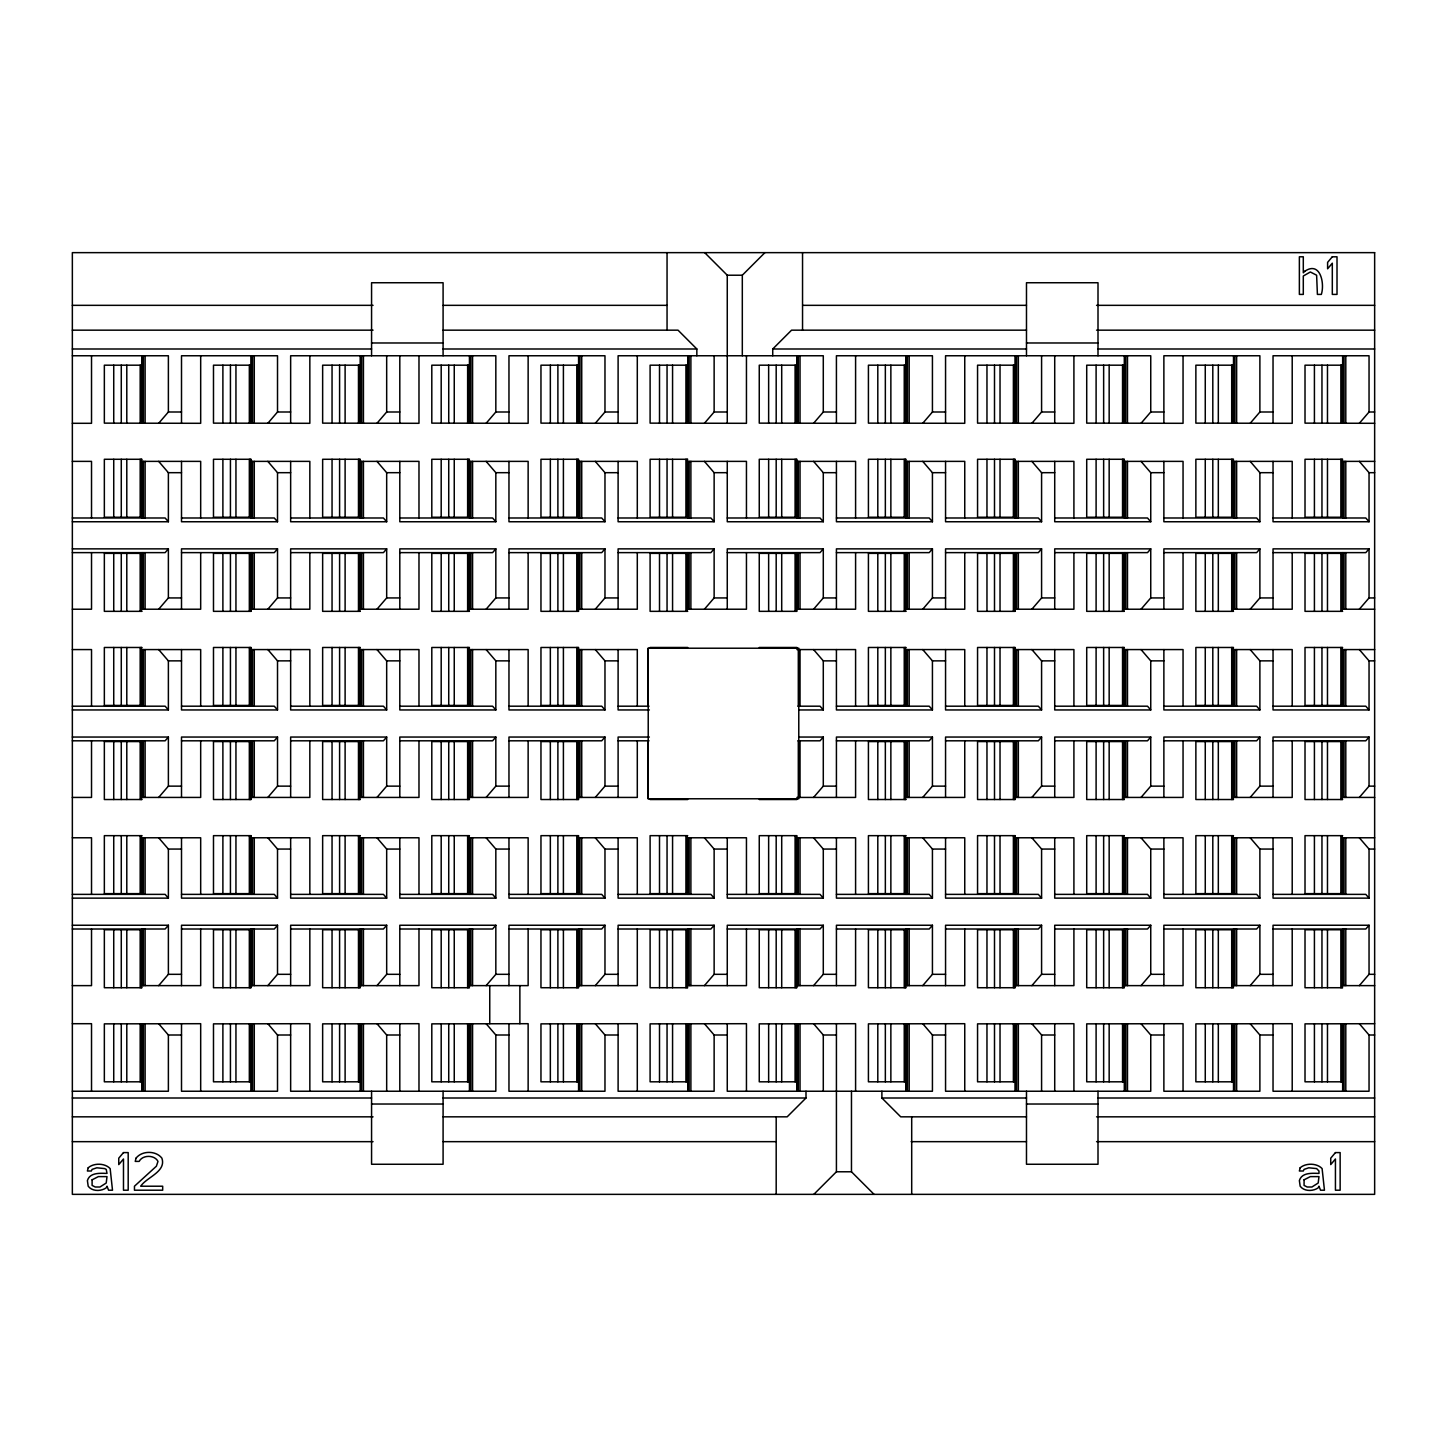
<?xml version="1.0" encoding="UTF-8"?>
<svg xmlns="http://www.w3.org/2000/svg" width="1447" height="1447" viewBox="0 0 1447 1447"><rect width="100%" height="100%" fill="white"/><g stroke="black" fill="none" stroke-linecap="round" stroke-linejoin="round"><path stroke-width="1.5" d="M648.22 798.78L648.22 648.22L798.78 648.22L798.78 798.78L648.22 798.78L648.22 740.358M648.22 706.642L648.22 648.22M158.664 423.302L168.377 411.997L168.377 355.763L72.35 355.763M267.822 423.302L277.517 411.997L277.517 355.763L181.508 355.763L181.508 423.302M72.35 548.865L168.377 548.865L165.139 552.627L72.35 552.627M158.664 609.223L168.377 597.937L168.377 548.865M376.962 423.302L386.675 411.997L386.675 355.763M181.508 609.223L181.508 548.865L277.517 548.865L274.279 552.627L181.508 552.627M267.822 609.223L277.517 597.937L277.517 548.865M72.35 737.048L168.377 737.048L165.139 740.81L72.35 740.81M158.664 797.424L168.377 786.137L168.377 737.048M486.12 423.302L495.833 411.997L495.833 355.763L290.648 355.763L290.648 423.302M290.648 609.223L290.648 548.865L386.675 548.865L383.437 552.627L290.648 552.627M376.962 609.223L386.675 597.937L386.675 548.865M181.508 797.424L181.508 737.048L277.517 737.048L274.279 740.81L181.508 740.81M267.822 797.424L277.517 786.137L277.517 737.048M595.278 423.302L604.973 411.997L604.973 355.763L508.964 355.763L508.964 423.302M72.35 925.248L168.377 925.248L165.139 929.01L72.35 929.01M399.806 609.223L399.806 548.865L495.833 548.865L492.595 552.627L399.806 552.627M158.664 985.624L168.377 974.319L168.377 925.248M486.12 609.223L495.833 597.937L495.833 548.865M290.648 797.424L290.648 737.048L386.675 737.048L383.437 740.81L290.648 740.81M376.962 797.424L386.675 786.137L386.675 737.048M704.418 423.302L714.131 411.997L714.131 355.763M181.508 985.624L181.508 925.248L277.517 925.248L274.279 929.01L181.508 929.01M508.964 609.223L508.964 548.865L604.973 548.865L601.735 552.627L508.964 552.627M267.822 985.624L277.517 974.319L277.517 925.248M595.278 609.223L604.973 597.937L604.973 548.865M399.806 797.424L399.806 737.048L495.833 737.048L492.595 740.81L399.806 740.81M486.12 797.424L495.833 786.137L495.833 737.048M813.576 423.302L823.289 411.997L823.289 355.763L618.104 355.763L618.104 423.302M290.648 985.624L290.648 925.248L386.675 925.248L383.437 929.01L290.648 929.01M618.104 609.223L618.104 548.865L714.131 548.865L710.893 552.627L618.104 552.627M376.962 985.624L386.675 974.319L386.675 925.248M704.418 609.223L714.131 597.937L714.131 548.865M508.964 797.424L508.964 737.048L604.973 737.048L601.735 740.81L508.964 740.81M595.278 797.424L604.973 786.137L604.973 737.048M922.734 423.302L932.429 411.997L932.429 355.763L836.42 355.763L836.42 423.302M399.806 985.624L399.806 925.248L495.833 925.248L492.595 929.01L399.806 929.01M727.262 609.223L727.262 548.865L823.289 548.865L820.051 552.627L727.262 552.627M486.12 985.624L495.833 974.319L495.833 925.248M813.576 609.223L823.289 597.937L823.289 548.865M1031.874 423.302L1041.587 411.997L1041.587 355.763M508.964 985.624L508.964 925.248L604.973 925.248L601.735 929.01L508.964 929.01M836.42 609.223L836.42 548.865L932.429 548.865L929.209 552.627L836.42 552.627M595.278 985.624L604.973 974.319L604.973 925.248M922.734 609.223L932.429 597.937L932.429 548.865M798.726 737.048L823.289 737.048L820.051 740.81L797.948 740.81M813.576 797.424L823.289 786.137L823.289 737.048M1141.032 423.302L1150.745 411.997L1150.745 355.763L945.56 355.763L945.56 423.302M618.104 985.624L618.104 925.248L714.131 925.248L710.893 929.01L618.104 929.01M945.56 609.223L945.56 548.865L1041.587 548.865L1038.349 552.627L945.56 552.627M704.418 985.624L714.131 974.319L714.131 925.248M1031.874 609.223L1041.587 597.937L1041.587 548.865M836.42 797.424L836.42 737.048L932.429 737.048L929.209 740.81L836.42 740.81M922.734 797.424L932.429 786.137L932.429 737.048M1250.19 423.302L1259.885 411.997L1259.885 355.763L1163.876 355.763L1163.876 423.302M727.262 985.624L727.262 925.248L823.289 925.248L820.051 929.01L727.262 929.01M1054.718 609.223L1054.718 548.865L1150.745 548.865L1147.507 552.627L1054.718 552.627M813.576 985.624L823.289 974.319L823.289 925.248M1141.032 609.223L1150.745 597.937L1150.745 548.865M945.56 797.424L945.56 737.048L1041.587 737.048L1038.349 740.81L945.56 740.81M1031.874 797.424L1041.587 786.137L1041.587 737.048M1359.33 423.302L1369.043 411.997L1369.043 355.763L1273.034 355.763L1273.034 423.302M836.42 985.624L836.42 925.248L932.429 925.248L929.209 929.01L836.42 929.01M1163.876 609.223L1163.876 548.865L1259.885 548.865L1256.665 552.627L1163.876 552.627M922.734 985.624L932.429 974.319L932.429 925.248M1250.19 609.223L1259.885 597.937L1259.885 548.865M1054.718 797.424L1054.718 737.048L1150.745 737.048L1147.507 740.81L1054.718 740.81M1141.032 797.424L1150.745 786.137L1150.745 737.048M945.56 985.624L945.56 925.248L1041.587 925.248L1038.349 929.01L945.56 929.01M1273.034 609.223L1273.034 548.865L1369.043 548.865L1365.805 552.627L1273.034 552.627M1031.874 985.624L1041.587 974.319L1041.587 925.248M1359.33 609.223L1369.043 597.937L1369.043 548.865M1163.876 797.424L1163.876 737.048L1259.885 737.048L1256.665 740.81L1163.876 740.81M1250.19 797.424L1259.885 786.137L1259.885 737.048M1054.718 985.624L1054.718 925.248L1150.745 925.248L1147.507 929.01L1054.718 929.01M1141.032 985.624L1150.745 974.319L1150.745 925.248M1273.034 797.424L1273.034 737.048L1369.043 737.048L1365.805 740.81L1273.034 740.81M1359.33 797.424L1369.043 786.137L1369.043 737.048M1163.876 985.624L1163.876 925.248L1259.885 925.248L1256.665 929.01L1163.876 929.01M1250.19 985.624L1259.885 974.319L1259.885 925.248M1273.034 985.624L1273.034 925.248L1369.043 925.248L1365.805 929.01L1273.034 929.01M1359.33 985.624L1369.043 974.319L1369.043 925.248M742.311 355.763L742.311 275.219L764.902 252.646M772.734 355.763L772.734 348.998L791.563 330.169L1026.484 330.169M805.997 1091.237L805.997 1098.002L787.168 1116.831L443.089 1116.831M813.829 1194.354L836.42 1171.781L836.42 1023.698M704.689 252.646L727.262 275.219L742.311 275.219M72.35 305.335L373.055 305.335M443.144 305.335L666.977 305.335M802.633 305.335L1026.466 305.335M1096.555 305.335L1374.65 305.335M72.35 330.169L373.055 330.169M443.089 330.169L678.028 330.169L696.839 348.998L696.839 355.763M1096.555 330.169L1374.65 330.169M371.572 342.975L443.089 342.975M1026.484 342.975L1098.002 342.975M72.35 348.998L371.572 348.998M443.089 348.998L696.839 348.998M772.734 348.998L1026.484 348.998M1098.002 348.998L1374.65 348.998M141.969 365.187L104.347 365.187L104.347 423.139L200.681 423.302L200.681 355.763M251.109 365.187L213.487 365.187L213.487 423.139L309.839 423.302L309.839 355.763M360.267 365.187L322.645 365.187L322.645 423.139L418.979 423.302L418.979 355.763M469.425 365.187L431.803 365.187L431.803 423.139L528.137 423.302L528.137 355.763M578.565 365.187L540.961 365.187L540.961 423.139L637.295 423.302L637.295 355.763M687.723 365.187L650.101 365.187L650.101 423.139L746.453 423.302L746.453 355.763M796.881 365.187L759.259 365.187L759.259 423.139L855.593 423.302L855.593 355.763M906.039 365.187L868.417 365.187L868.417 423.139L964.751 423.302L964.751 355.763M1015.179 365.187L977.557 365.187L977.557 423.139L1073.909 423.302L1073.909 355.763M1124.337 365.187L1086.715 365.187L1086.715 423.139L1183.049 423.302L1183.049 355.763M1233.495 365.187L1195.873 365.187L1195.873 423.139L1292.207 423.302L1292.207 355.763M1342.635 365.187L1305.013 365.187L1305.013 423.139L1374.65 423.302M168.377 411.997L181.508 411.997M277.517 411.997L290.648 411.997M386.675 411.997L399.806 411.997M495.833 411.997L508.964 411.997M604.973 411.997L618.104 411.997M714.131 411.997L727.262 411.997M823.289 411.997L836.42 411.997M932.429 411.997L945.56 411.997M1041.587 411.997L1054.718 411.997M1150.745 411.997L1163.876 411.997M1259.885 411.997L1273.034 411.997M1369.043 411.997L1374.65 411.997M72.35 423.302L91.523 423.302L91.523 355.763M141.969 459.278L104.347 459.278L104.347 517.248L141.969 517.248M360.267 459.278L322.645 459.278L322.645 517.248L360.267 517.248M469.425 459.278L431.803 459.278L431.803 517.248L469.425 517.248M687.723 459.278L650.101 459.278L650.101 517.248L687.723 517.248M906.039 459.278L868.417 459.278L868.417 517.248L906.039 517.248M1124.337 459.278L1086.715 459.278L1086.715 517.248L1124.337 517.248M1233.495 459.278L1195.873 459.278L1195.873 517.248L1233.495 517.248M1342.635 459.278L1305.013 459.278L1305.013 517.248L1342.635 517.248M72.35 461.376L91.523 461.376L91.523 517.99M251.127 461.376L309.839 461.376L309.839 517.99M578.583 461.376L637.295 461.376L637.295 517.99M796.899 461.376L855.593 461.376L855.593 517.99M1015.197 461.376L1073.909 461.376L1073.909 517.99M1374.65 461.376L1342.653 461.376L1342.653 517.99M158.664 461.376L168.377 472.681L181.508 472.681M267.822 461.376L277.517 472.681L290.648 472.681M376.962 461.376L386.675 472.681L399.806 472.681M486.12 461.376L495.833 472.681L508.964 472.681M595.278 461.376L604.973 472.681L618.104 472.681M704.418 461.376L714.131 472.681L727.262 472.681M813.576 461.376L823.289 472.681L836.42 472.681M922.734 461.376L932.429 472.681L945.56 472.681M1031.874 461.376L1041.587 472.681L1054.718 472.681M1141.032 461.376L1150.745 472.681L1163.876 472.681M1250.19 461.376L1259.885 472.681L1273.034 472.681M1359.33 461.376L1369.043 472.681L1374.65 472.681M251.109 517.248L213.487 517.248L213.487 459.278L251.109 459.278L251.127 517.99M578.565 517.248L540.961 517.248L540.961 459.278L578.565 459.278L578.583 517.99M796.881 517.248L759.259 517.248L759.259 459.278L796.881 459.278L796.899 517.99M1015.179 517.248L977.557 517.248L977.557 459.278L1015.179 459.278L1015.197 517.99M72.35 517.99L165.139 517.99L168.377 521.752L72.35 521.752M181.508 517.99L274.279 517.99L277.517 521.752L181.508 521.752L181.508 461.376M290.648 517.99L383.437 517.99L386.675 521.752L290.648 521.752L290.648 461.376M399.806 517.99L492.595 517.99L495.833 521.752L399.806 521.752L399.806 461.376M508.964 517.99L601.735 517.99L604.973 521.752L508.964 521.752L508.964 461.376M618.104 517.99L710.893 517.99L714.131 521.752L618.104 521.752L618.104 461.376M727.262 517.99L820.051 517.99L823.289 521.752L727.262 521.752L727.262 461.376M836.42 517.99L929.209 517.99L932.429 521.752L836.42 521.752L836.42 461.376M945.56 517.99L1038.349 517.99L1041.587 521.752L945.56 521.752L945.56 461.376M1054.718 517.99L1147.507 517.99L1150.745 521.752L1054.718 521.752L1054.718 461.376M1163.876 517.99L1256.665 517.99L1259.885 521.752L1163.876 521.752L1163.876 461.376M1273.034 517.99L1365.805 517.99L1369.043 521.752L1273.034 521.752L1273.034 461.376M222.458 553.369L213.487 553.369L213.487 611.339L251.109 611.339L251.127 552.627M251.109 553.369L222.892 553.369L222.892 611.339M331.616 553.369L322.645 553.369L322.645 611.339L360.267 611.339M549.914 553.369L540.961 553.369L540.961 611.339L578.565 611.339L578.583 552.627M578.565 553.369L550.348 553.369L550.348 611.339M768.212 553.369L759.259 553.369L759.259 611.339L796.881 611.339L796.899 552.627M796.881 553.369L768.646 553.369L768.646 611.339M986.528 553.369L977.557 553.369L977.557 611.339L1015.179 611.339L1015.197 552.627M1015.179 553.369L986.963 553.369L986.963 611.339M1313.985 553.369L1305.013 553.369L1305.013 611.339L1342.635 611.339M168.377 597.937L181.508 597.937M277.517 597.937L290.648 597.937M386.675 597.937L399.806 597.937M495.833 597.937L508.964 597.937M604.973 597.937L618.104 597.937M714.131 597.937L727.262 597.937M823.289 597.937L836.42 597.937M932.429 597.937L945.56 597.937M1041.587 597.937L1054.718 597.937M1150.745 597.937L1163.876 597.937M1259.885 597.937L1273.034 597.937M1369.043 597.937L1374.65 597.937M72.35 609.223L91.523 609.223L91.523 552.627M251.127 609.223L309.839 609.223L309.839 552.627M578.583 609.223L637.295 609.223L637.295 552.627M796.899 609.223L855.593 609.223L855.593 552.627M1015.197 609.223L1073.909 609.223L1073.909 552.627M1374.65 609.223L1342.653 609.223L1342.653 552.627M141.969 611.339L104.347 611.339L104.347 553.369L141.444 553.369L141.444 611.339M469.425 611.339L431.803 611.339L431.803 553.369L468.9 553.369L468.9 611.339M687.723 611.339L650.101 611.339L650.101 553.369L687.198 553.369L687.198 611.339M906.039 611.339L868.417 611.339L868.417 553.369L905.496 553.369L905.496 611.339M1124.337 611.339L1086.715 611.339L1086.715 553.369L1123.813 553.369L1123.813 611.339M1233.495 611.339L1195.873 611.339L1195.873 553.369L1232.953 553.369L1232.953 611.339M141.969 647.478L104.347 647.478L104.347 705.431L141.444 705.431L141.444 647.478M360.267 647.478L322.645 647.478L322.645 705.431L331.616 705.431M469.425 647.478L431.803 647.478L431.803 705.431L468.9 705.431L468.9 647.478M650.101 647.478L687.723 647.478M759.259 647.478L796.881 647.478M906.039 647.478L868.417 647.478L868.417 705.431L905.496 705.431L905.496 647.478M1124.337 647.478L1086.715 647.478L1086.715 705.431L1123.813 705.431L1123.813 647.478M1233.495 647.478L1195.873 647.478L1195.873 705.431L1232.953 705.431L1232.953 647.478M1342.635 647.478L1305.013 647.478L1305.013 705.431L1313.985 705.431M72.35 649.576L91.523 649.576L91.523 706.19M251.127 649.576L309.839 649.576L309.839 706.19M578.583 649.576L637.295 649.576L637.295 706.19M796.899 649.576L855.593 649.576L855.593 706.19M1015.197 649.576L1073.909 649.576L1073.909 706.19M1374.65 649.576L1342.653 649.576L1342.653 706.19M158.664 649.576L168.377 660.863L181.508 660.863M267.822 649.576L277.517 660.863L290.648 660.863M376.962 649.576L386.675 660.863L399.806 660.863M486.12 649.576L495.833 660.863L508.964 660.863M595.278 649.576L604.973 660.863L618.104 660.863M813.576 649.576L823.289 660.863L836.42 660.863M922.734 649.576L932.429 660.863L945.56 660.863M1031.874 649.576L1041.587 660.863L1054.718 660.863M1141.032 649.576L1150.745 660.863L1163.876 660.863M1250.19 649.576L1259.885 660.863L1273.034 660.863M1359.33 649.576L1369.043 660.863L1374.65 660.863M222.458 705.431L213.487 705.431L213.487 647.478L251.109 647.478L251.127 706.19M251.109 705.431L222.892 705.431L222.892 647.478M549.914 705.431L540.961 705.431L540.961 647.478L578.565 647.478L578.583 706.19M578.565 705.431L550.348 705.431L550.348 647.478M986.528 705.431L977.557 705.431L977.557 647.478L1015.179 647.478L1015.197 706.19M1015.179 705.431L986.963 705.431L986.963 647.478M72.35 706.19L165.139 706.19L168.377 709.952L72.35 709.952M181.508 706.19L274.279 706.19L277.517 709.952L181.508 709.952L181.508 649.576M290.648 706.19L383.437 706.19L386.675 709.952L290.648 709.952L290.648 649.576M399.806 706.19L492.595 706.19L495.833 709.952L399.806 709.952L399.806 649.576M508.964 706.19L601.735 706.19L604.973 709.952L508.964 709.952L508.964 649.576M618.104 706.19L649.034 706.19M797.948 706.19L820.051 706.19L823.289 709.952L798.726 709.952M836.42 706.19L929.209 706.19L932.429 709.952L836.42 709.952L836.42 649.576M945.56 706.19L1038.349 706.19L1041.587 709.952L945.56 709.952L945.56 649.576M1054.718 706.19L1147.507 706.19L1150.745 709.952L1054.718 709.952L1054.718 649.576M1163.876 706.19L1256.665 706.19L1259.885 709.952L1163.876 709.952L1163.876 649.576M1273.034 706.19L1365.805 706.19L1369.043 709.952L1273.034 709.952L1273.034 649.576M649.377 709.952L618.104 709.952L618.104 649.576M649.377 737.048L618.104 737.048L618.104 797.424M618.104 740.81L649.034 740.81M222.458 741.569L213.487 741.569L213.487 799.522L251.109 799.522L251.127 740.81M251.109 741.569L222.892 741.569L222.892 799.522M331.616 741.569L322.645 741.569L322.645 799.522L360.267 799.522M549.914 741.569L540.961 741.569L540.961 799.522L578.565 799.522L578.583 740.81M578.565 741.569L550.348 741.569L550.348 799.522M986.528 741.569L977.557 741.569L977.557 799.522L1015.179 799.522L1015.197 740.81M1015.179 741.569L986.963 741.569L986.963 799.522M1313.985 741.569L1305.013 741.569L1305.013 799.522L1342.635 799.522M168.377 786.137L181.508 786.137M277.517 786.137L290.648 786.137M386.675 786.137L399.806 786.137M495.833 786.137L508.964 786.137M604.973 786.137L618.104 786.137M823.289 786.137L836.42 786.137M932.429 786.137L945.56 786.137M1041.587 786.137L1054.718 786.137M1150.745 786.137L1163.876 786.137M1259.885 786.137L1273.034 786.137M1369.043 786.137L1374.65 786.137M72.35 797.424L91.523 797.424L91.523 740.81M251.127 797.424L309.839 797.424L309.839 740.81M578.583 797.424L637.295 797.424L637.295 740.81M796.899 797.424L855.593 797.424L855.593 740.81M1015.197 797.424L1073.909 797.424L1073.909 740.81M1374.65 797.424L1342.653 797.424L1342.653 740.81M141.969 799.522L104.347 799.522L104.347 741.569L141.444 741.569L141.444 799.522M469.425 799.522L431.803 799.522L431.803 741.569L468.9 741.569L468.9 799.522M650.101 799.522L687.723 799.522M759.259 799.522L796.881 799.522M906.039 799.522L868.417 799.522L868.417 741.569L905.496 741.569L905.496 799.522M1124.337 799.522L1086.715 799.522L1086.715 741.569L1123.813 741.569L1123.813 799.522M1233.495 799.522L1195.873 799.522L1195.873 741.569L1232.953 741.569L1232.953 799.522M141.969 835.661L104.347 835.661L104.347 893.631L141.444 893.631L141.444 835.661M360.267 835.661L322.645 835.661L322.645 893.631L331.616 893.631M469.425 835.661L431.803 835.661L431.803 893.631L468.9 893.631L468.9 835.661M687.723 835.661L650.101 835.661L650.101 893.631L687.198 893.631L687.198 835.661M906.039 835.661L868.417 835.661L868.417 893.631L905.496 893.631L905.496 835.661M1124.337 835.661L1086.715 835.661L1086.715 893.631L1123.813 893.631L1123.813 835.661M1233.495 835.661L1195.873 835.661L1195.873 893.631L1232.953 893.631L1232.953 835.661M1342.635 835.661L1305.013 835.661L1305.013 893.631L1313.985 893.631M72.35 837.777L91.523 837.777L91.523 894.373M251.127 837.777L309.839 837.777L309.839 894.373M578.583 837.777L637.295 837.777L637.295 894.373M796.899 837.777L855.593 837.777L855.593 894.373M1015.197 837.777L1073.909 837.777L1073.909 894.373M1374.65 837.777L1342.653 837.777L1342.653 894.373M158.664 837.777L168.377 849.063L181.508 849.063M267.822 837.777L277.517 849.063L290.648 849.063M376.962 837.777L386.675 849.063L399.806 849.063M486.12 837.777L495.833 849.063L508.964 849.063M595.278 837.777L604.973 849.063L618.104 849.063M704.418 837.777L714.131 849.063L727.262 849.063M813.576 837.777L823.289 849.063L836.42 849.063M922.734 837.777L932.429 849.063L945.56 849.063M1031.874 837.777L1041.587 849.063L1054.718 849.063M1141.032 837.777L1150.745 849.063L1163.876 849.063M1250.19 837.777L1259.885 849.063L1273.034 849.063M1359.33 837.777L1369.043 849.063L1374.65 849.063M222.458 893.631L213.487 893.631L213.487 835.661L251.109 835.661L251.127 894.373M251.109 893.631L222.892 893.631L222.892 835.661M549.914 893.631L540.961 893.631L540.961 835.661L578.565 835.661L578.583 894.373M578.565 893.631L550.348 893.631L550.348 835.661M768.212 893.631L759.259 893.631L759.259 835.661L796.881 835.661L796.899 894.373M796.881 893.631L768.646 893.631L768.646 835.661M986.528 893.631L977.557 893.631L977.557 835.661L1015.179 835.661L1015.197 894.373M1015.179 893.631L986.963 893.631L986.963 835.661M72.35 894.373L165.139 894.373L168.377 898.135L72.35 898.135M181.508 894.373L274.279 894.373L277.517 898.135L181.508 898.135L181.508 837.777M290.648 894.373L383.437 894.373L386.675 898.135L290.648 898.135L290.648 837.777M399.806 894.373L492.595 894.373L495.833 898.135L399.806 898.135L399.806 837.777M508.964 894.373L601.735 894.373L604.973 898.135L508.964 898.135L508.964 837.777M618.104 894.373L710.893 894.373L714.131 898.135L618.104 898.135L618.104 837.777M727.262 894.373L820.051 894.373L823.289 898.135L727.262 898.135L727.262 837.777M836.42 894.373L929.209 894.373L932.429 898.135L836.42 898.135L836.42 837.777M945.56 894.373L1038.349 894.373L1041.587 898.135L945.56 898.135L945.56 837.777M1054.718 894.373L1147.507 894.373L1150.745 898.135L1054.718 898.135L1054.718 837.777M1163.876 894.373L1256.665 894.373L1259.885 898.135L1163.876 898.135L1163.876 837.777M1273.034 894.373L1365.805 894.373L1369.043 898.135L1273.034 898.135L1273.034 837.777M141.969 929.752L104.347 929.752L104.347 987.722L141.969 987.722M251.109 929.752L213.487 929.752L213.487 987.722L251.109 987.722L251.127 929.01M360.267 929.752L322.645 929.752L322.645 987.722L360.267 987.722M469.425 929.752L431.803 929.752L431.803 987.722L469.425 987.722M578.565 929.752L540.961 929.752L540.961 987.722L578.565 987.722L578.583 929.01M687.723 929.752L650.101 929.752L650.101 987.722L687.723 987.722M796.881 929.752L759.259 929.752L759.259 987.722L796.881 987.722L796.899 929.01M906.039 929.752L868.417 929.752L868.417 987.722L906.039 987.722M1015.179 929.752L977.557 929.752L977.557 987.722L1015.179 987.722L1015.197 929.01M1124.337 929.752L1086.715 929.752L1086.715 987.722L1124.337 987.722M1233.495 929.752L1195.873 929.752L1195.873 987.722L1233.495 987.722M1342.635 929.752L1305.013 929.752L1305.013 987.722L1342.635 987.722M168.377 974.319L181.508 974.319M277.517 974.319L290.648 974.319M386.675 974.319L399.806 974.319M495.833 974.319L508.964 974.319M604.973 974.319L618.104 974.319M714.131 974.319L727.262 974.319M823.289 974.319L836.42 974.319M932.429 974.319L945.56 974.319M1041.587 974.319L1054.718 974.319M1150.745 974.319L1163.876 974.319M1259.885 974.319L1273.034 974.319M1369.043 974.319L1374.65 974.319M72.35 985.624L91.523 985.624L91.523 929.01M251.127 985.624L309.839 985.624L309.839 929.01M578.583 985.624L637.295 985.624L637.295 929.01M796.899 985.624L855.593 985.624L855.593 929.01M1015.197 985.624L1073.909 985.624L1073.909 929.01M1374.65 985.624L1342.653 985.624L1342.653 929.01M72.35 1023.698L91.523 1023.698L91.523 1091.237M1374.65 1023.698L1305.013 1023.861L1305.013 1081.813L1342.635 1081.813M158.664 1023.698L168.377 1035.003L181.508 1035.003M267.822 1023.698L277.517 1035.003L290.648 1035.003M376.962 1023.698L386.675 1035.003L399.806 1035.003M486.12 1023.698L495.833 1035.003L508.964 1035.003M595.278 1023.698L604.973 1035.003L618.104 1035.003M704.418 1023.698L714.131 1035.003L727.262 1035.003M813.576 1023.698L823.289 1035.003L836.42 1035.003M922.734 1023.698L932.429 1035.003L945.56 1035.003M1031.874 1023.698L1041.587 1035.003L1054.718 1035.003M1141.032 1023.698L1150.745 1035.003L1163.876 1035.003M1250.19 1023.698L1259.885 1035.003L1273.034 1035.003M1359.33 1023.698L1369.043 1035.003L1374.65 1035.003M141.969 1081.813L104.347 1081.813L104.347 1023.861L200.681 1023.698L200.681 1091.237M251.109 1081.813L213.487 1081.813L213.487 1023.861L309.839 1023.698L309.839 1091.237M360.267 1081.813L322.645 1081.813L322.645 1023.861L418.979 1023.698L418.979 1091.237M469.425 1081.813L431.803 1081.813L431.803 1023.861L528.137 1023.698L528.137 1091.237M578.565 1081.813L540.961 1081.813L540.961 1023.861L637.295 1023.698L637.295 1091.237M687.723 1081.813L650.101 1081.813L650.101 1023.861L746.453 1023.698L746.453 1091.237M796.881 1081.813L759.259 1081.813L759.259 1023.861L855.593 1023.698L855.593 1091.237M906.039 1081.813L868.417 1081.813L868.417 1023.861L964.751 1023.698L964.751 1091.237M1015.179 1081.813L977.557 1081.813L977.557 1023.861L1073.909 1023.698L1073.909 1091.237M1124.337 1081.813L1086.715 1081.813L1086.715 1023.861L1183.049 1023.698L1183.049 1091.237M1233.495 1081.813L1195.873 1081.813L1195.873 1023.861L1292.207 1023.698L1292.207 1091.237M72.35 1091.237L168.377 1091.237L168.377 1035.003M72.35 1098.002L371.572 1098.002M443.089 1098.002L805.997 1098.002M881.892 1091.237L881.892 1098.002L1026.484 1098.002M1098.002 1098.002L1374.65 1098.002M371.572 1104.025L443.089 1104.025M1026.484 1104.025L1098.002 1104.025M72.35 1116.831L373.055 1116.831M1026.484 1116.831L900.721 1116.831L881.892 1098.002M1096.555 1116.831L1374.65 1116.831M72.35 1141.665L373.055 1141.665M443.144 1141.665L775.502 1141.665M911.158 1141.665L1026.466 1141.665M1096.555 1141.665L1374.65 1141.665M836.42 1171.781L851.469 1171.781L874.06 1194.354M1369.043 472.681L1369.043 521.752M1369.043 660.863L1369.043 709.952M1369.043 849.063L1369.043 898.135M1369.043 1035.003L1369.043 1091.237L1273.034 1091.237L1273.034 1023.698M1345.8 355.763L1345.8 423.302M1345.8 461.376L1345.8 517.99M1345.8 552.627L1345.8 609.223M1345.8 649.576L1345.8 706.19M1345.8 740.81L1345.8 797.424M1345.8 837.777L1345.8 894.373M1345.8 929.01L1345.8 985.624M1345.8 1023.698L1345.8 1091.237M1344.064 355.763L1344.064 423.302M1344.064 461.376L1344.064 517.99M1344.064 552.627L1344.064 609.223M1344.064 649.576L1344.064 706.19M1344.064 740.81L1344.064 797.424M1344.064 837.777L1344.064 894.373M1344.064 929.01L1344.064 985.624M1344.064 1023.698L1344.064 1091.237M1343.015 355.763L1343.015 423.302M1343.015 461.376L1343.015 517.99M1343.015 552.627L1343.015 609.223M1343.015 649.576L1343.015 706.19M1343.015 740.81L1343.015 797.424M1343.015 837.777L1343.015 894.373M1343.015 929.01L1343.015 985.624M1343.015 1023.698L1343.015 1091.237M1342.653 355.763L1342.653 423.302M1342.653 1023.698L1342.653 1091.237M1342.111 365.187L1342.111 423.139M1342.111 459.278L1342.111 517.248M1342.111 611.339L1342.111 553.369L1314.419 553.369L1314.419 611.339M1342.111 647.478L1342.111 705.431L1314.419 705.431L1314.419 647.478M1342.111 799.522L1342.111 741.569L1314.419 741.569L1314.419 799.522M1342.111 835.661L1342.111 893.631L1314.419 893.631L1314.419 835.661M1342.111 929.752L1342.111 987.722M1342.111 1023.861L1342.111 1081.813M1340.863 365.187L1340.863 423.139M1340.863 459.278L1340.863 517.248M1340.863 553.369L1340.863 611.339M1340.863 647.478L1340.863 705.431M1340.863 741.569L1340.863 799.522M1340.863 835.661L1340.863 893.631M1340.863 929.752L1340.863 987.722M1340.863 1023.861L1340.863 1081.813M1327.478 365.187L1327.478 423.139M1327.478 459.278L1327.478 517.248M1327.478 553.369L1327.478 611.339M1327.478 647.478L1327.478 705.431M1327.478 741.569L1327.478 799.522M1327.478 835.661L1327.478 893.631M1327.478 929.752L1327.478 987.722M1327.478 1023.861L1327.478 1081.813M1321.961 365.187L1321.961 423.139M1321.961 459.278L1321.961 517.248M1321.961 553.369L1321.961 611.339M1321.961 647.478L1321.961 705.431M1321.961 741.569L1321.961 799.522M1321.961 835.661L1321.961 893.631M1321.961 929.752L1321.961 987.722M1321.961 1023.861L1321.961 1081.813M1314.419 365.187L1314.419 423.139M1314.419 459.278L1314.419 517.248M1314.419 929.752L1314.419 987.722M1314.419 1023.861L1314.419 1081.813M1292.207 517.99L1292.207 461.376L1233.513 461.376L1233.513 517.99M1292.207 552.627L1292.207 609.223L1233.513 609.223L1233.513 552.627M1292.207 706.19L1292.207 649.576L1233.513 649.576L1233.513 706.19M1292.207 740.81L1292.207 797.424L1233.513 797.424L1233.513 740.81M1292.207 894.373L1292.207 837.777L1233.513 837.777L1233.513 894.373M1292.207 929.01L1292.207 985.624L1233.513 985.624L1233.513 929.01M1259.885 472.681L1259.885 521.752M1259.885 660.863L1259.885 709.952M1259.885 849.063L1259.885 898.135M1259.885 1035.003L1259.885 1091.237L1163.876 1091.237L1163.876 1023.698M1236.642 355.763L1236.642 423.302M1236.642 461.376L1236.642 517.99M1236.642 552.627L1236.642 609.223M1236.642 649.576L1236.642 706.19M1236.642 740.81L1236.642 797.424M1236.642 837.777L1236.642 894.373M1236.642 929.01L1236.642 985.624M1236.642 1023.698L1236.642 1091.237M1234.906 355.763L1234.906 423.302M1234.906 461.376L1234.906 517.99M1234.906 552.627L1234.906 609.223M1234.906 649.576L1234.906 706.19M1234.906 740.81L1234.906 797.424M1234.906 837.777L1234.906 894.373M1234.906 929.01L1234.906 985.624M1234.906 1023.698L1234.906 1091.237M1233.857 355.763L1233.857 423.302M1233.857 461.376L1233.857 517.99M1233.857 552.627L1233.857 609.223M1233.857 649.576L1233.857 706.19M1233.857 740.81L1233.857 797.424M1233.857 837.777L1233.857 894.373M1233.857 929.01L1233.857 985.624M1233.857 1023.698L1233.857 1091.237M1233.513 355.763L1233.513 423.302M1233.513 1023.698L1233.513 1091.237M1232.953 365.187L1232.953 423.139M1232.953 459.278L1232.953 517.248M1232.953 929.752L1232.953 987.722M1232.953 1023.861L1232.953 1081.813M1231.704 365.187L1231.704 423.139M1231.704 459.278L1231.704 517.248M1231.704 553.369L1231.704 611.339M1231.704 647.478L1231.704 705.431M1231.704 741.569L1231.704 799.522M1231.704 835.661L1231.704 893.631M1231.704 929.752L1231.704 987.722M1231.704 1023.861L1231.704 1081.813M1218.32 365.187L1218.32 423.139M1218.32 459.278L1218.32 517.248M1218.32 553.369L1218.32 611.339M1218.32 647.478L1218.32 705.431M1218.32 741.569L1218.32 799.522M1218.32 835.661L1218.32 893.631M1218.32 929.752L1218.32 987.722M1218.32 1023.861L1218.32 1081.813M1212.803 365.187L1212.803 423.139M1212.803 459.278L1212.803 517.248M1212.803 553.369L1212.803 611.339M1212.803 647.478L1212.803 705.431M1212.803 741.569L1212.803 799.522M1212.803 835.661L1212.803 893.631M1212.803 929.752L1212.803 987.722M1212.803 1023.861L1212.803 1081.813M1205.261 365.187L1205.261 423.139M1205.261 459.278L1205.261 517.248M1205.261 553.369L1205.261 611.339M1205.261 647.478L1205.261 705.431M1205.261 741.569L1205.261 799.522M1205.261 835.661L1205.261 893.631M1205.261 929.752L1205.261 987.722M1205.261 1023.861L1205.261 1081.813M1183.049 517.99L1183.049 461.376L1124.355 461.376L1124.355 517.99M1183.049 552.627L1183.049 609.223L1124.355 609.223L1124.355 552.627M1183.049 706.19L1183.049 649.576L1124.355 649.576L1124.355 706.19M1183.049 740.81L1183.049 797.424L1124.355 797.424L1124.355 740.81M1183.049 894.373L1183.049 837.777L1124.355 837.777L1124.355 894.373M1183.049 929.01L1183.049 985.624L1124.355 985.624L1124.355 929.01M1150.745 472.681L1150.745 521.752M1150.745 660.863L1150.745 709.952M1150.745 849.063L1150.745 898.135M1150.745 1035.003L1150.745 1091.237L945.56 1091.237L945.56 1023.698M1127.484 355.763L1127.484 423.302M1127.484 461.376L1127.484 517.99M1127.484 552.627L1127.484 609.223M1127.484 649.576L1127.484 706.19M1127.484 740.81L1127.484 797.424M1127.484 837.777L1127.484 894.373M1127.484 929.01L1127.484 985.624M1127.484 1023.698L1127.484 1091.237M1125.766 355.763L1125.766 423.302M1125.766 461.376L1125.766 517.99M1125.766 552.627L1125.766 609.223M1125.766 649.576L1125.766 706.19M1125.766 740.81L1125.766 797.424M1125.766 837.777L1125.766 894.373M1125.766 929.01L1125.766 985.624M1125.766 1023.698L1125.766 1091.237M1124.699 355.763L1124.699 423.302M1124.699 461.376L1124.699 517.99M1124.699 552.627L1124.699 609.223M1124.699 649.576L1124.699 706.19M1124.699 740.81L1124.699 797.424M1124.699 837.777L1124.699 894.373M1124.699 929.01L1124.699 985.624M1124.699 1023.698L1124.699 1091.237M1124.355 355.763L1124.355 423.302M1124.355 1023.698L1124.355 1091.237M1123.813 365.187L1123.813 423.139M1123.813 459.278L1123.813 517.248M1123.813 929.752L1123.813 987.722M1123.813 1023.861L1123.813 1081.813M1122.546 365.187L1122.546 423.139M1122.546 459.278L1122.546 517.248M1122.546 553.369L1122.546 611.339M1122.546 647.478L1122.546 705.431M1122.546 741.569L1122.546 799.522M1122.546 835.661L1122.546 893.631M1122.546 929.752L1122.546 987.722M1122.546 1023.861L1122.546 1081.813M1109.162 365.187L1109.162 423.139M1109.162 459.278L1109.162 517.248M1109.162 553.369L1109.162 611.339M1109.162 647.478L1109.162 705.431M1109.162 741.569L1109.162 799.522M1109.162 835.661L1109.162 893.631M1109.162 929.752L1109.162 987.722M1109.162 1023.861L1109.162 1081.813M1103.645 365.187L1103.645 423.139M1103.645 459.278L1103.645 517.248M1103.645 553.369L1103.645 611.339M1103.645 647.478L1103.645 705.431M1103.645 741.569L1103.645 799.522M1103.645 835.661L1103.645 893.631M1103.645 929.752L1103.645 987.722M1103.645 1023.861L1103.645 1081.813M1098.002 355.763L1098.002 282.744L1026.484 282.744L1026.484 355.763M1098.002 1091.237L1098.002 1164.256L1026.484 1164.256L1026.484 1091.237M1096.102 365.187L1096.102 423.139M1096.102 459.278L1096.102 517.248M1096.102 553.369L1096.102 611.339M1096.102 647.478L1096.102 705.431M1096.102 741.569L1096.102 799.522M1096.102 835.661L1096.102 893.631M1096.102 929.752L1096.102 987.722M1096.102 1023.861L1096.102 1081.813M1054.718 355.763L1054.718 423.302M1054.718 1023.698L1054.718 1091.237M1041.587 472.681L1041.587 521.752M1041.587 660.863L1041.587 709.952M1041.587 849.063L1041.587 898.135M1041.587 1035.003L1041.587 1091.237M1018.344 355.763L1018.344 423.302M1018.344 461.376L1018.344 517.99M1018.344 552.627L1018.344 609.223M1018.344 649.576L1018.344 706.19M1018.344 740.81L1018.344 797.424M1018.344 837.777L1018.344 894.373M1018.344 929.01L1018.344 985.624M1018.344 1023.698L1018.344 1091.237M1016.608 355.763L1016.608 423.302M1016.608 461.376L1016.608 517.99M1016.608 552.627L1016.608 609.223M1016.608 649.576L1016.608 706.19M1016.608 740.81L1016.608 797.424M1016.608 837.777L1016.608 894.373M1016.608 929.01L1016.608 985.624M1016.608 1023.698L1016.608 1091.237M1015.559 355.763L1015.559 423.302M1015.559 461.376L1015.559 517.99M1015.559 552.627L1015.559 609.223M1015.559 649.576L1015.559 706.19M1015.559 740.81L1015.559 797.424M1015.559 837.777L1015.559 894.373M1015.559 929.01L1015.559 985.624M1015.559 1023.698L1015.559 1091.237M1015.197 355.763L1015.197 423.302M1015.197 1023.698L1015.197 1091.237M1014.654 365.187L1014.654 423.139M1014.654 459.278L1014.654 517.248M1014.654 553.369L1014.654 611.339M1014.654 647.478L1014.654 705.431M1014.654 741.569L1014.654 799.522M1014.654 835.661L1014.654 893.631M1014.654 929.752L1014.654 987.722M1014.654 1023.861L1014.654 1081.813M1013.388 365.187L1013.388 423.139M1013.388 459.278L1013.388 517.248M1013.388 553.369L1013.388 611.339M1013.388 647.478L1013.388 705.431M1013.388 741.569L1013.388 799.522M1013.388 835.661L1013.388 893.631M1013.388 929.752L1013.388 987.722M1013.388 1023.861L1013.388 1081.813M1000.022 365.187L1000.022 423.139M1000.022 459.278L1000.022 517.248M1000.022 553.369L1000.022 611.339M1000.022 647.478L1000.022 705.431M1000.022 741.569L1000.022 799.522M1000.022 835.661L1000.022 893.631M1000.022 929.752L1000.022 987.722M1000.022 1023.861L1000.022 1081.813M994.505 365.187L994.505 423.139M994.505 459.278L994.505 517.248M994.505 553.369L994.505 611.339M994.505 647.478L994.505 705.431M994.505 741.569L994.505 799.522M994.505 835.661L994.505 893.631M994.505 929.752L994.505 987.722M994.505 1023.861L994.505 1081.813M986.963 365.187L986.963 423.139M986.963 459.278L986.963 517.248M986.963 929.752L986.963 987.722M986.963 1023.861L986.963 1081.813M964.751 517.99L964.751 461.376L906.039 461.376L906.039 517.99M964.751 552.627L964.751 609.223L906.039 609.223L906.039 552.627M964.751 706.19L964.751 649.576L906.039 649.576L906.039 706.19M964.751 740.81L964.751 797.424L906.039 797.424L906.039 740.81M964.751 894.373L964.751 837.777L906.039 837.777L906.039 894.373M964.751 929.01L964.751 985.624L906.039 985.624L906.039 929.01M932.429 472.681L932.429 521.752M932.429 660.863L932.429 709.952M932.429 849.063L932.429 898.135M932.429 1035.003L932.429 1091.237L727.262 1091.237L727.262 1023.698M911.7 1116.831L911.7 1194.354M909.186 355.763L909.186 423.302M909.186 461.376L909.186 517.99M909.186 552.627L909.186 609.223M909.186 649.576L909.186 706.19M909.186 740.81L909.186 797.424M909.186 837.777L909.186 894.373M909.186 929.01L909.186 985.624M909.186 1023.698L909.186 1091.237M907.45 355.763L907.45 423.302M907.45 461.376L907.45 517.99M907.45 552.627L907.45 609.223M907.45 649.576L907.45 706.19M907.45 740.81L907.45 797.424M907.45 837.777L907.45 894.373M907.45 929.01L907.45 985.624M907.45 1023.698L907.45 1091.237M906.401 355.763L906.401 423.302M906.401 461.376L906.401 517.99M906.401 552.627L906.401 609.223M906.401 649.576L906.401 706.19M906.401 740.81L906.401 797.424M906.401 837.777L906.401 894.373M906.401 929.01L906.401 985.624M906.401 1023.698L906.401 1091.237M906.039 355.763L906.039 423.302M906.039 1023.698L906.039 1091.237M905.496 365.187L905.496 423.139M905.496 459.278L905.496 517.248M905.496 929.752L905.496 987.722M905.496 1023.861L905.496 1081.813M904.248 365.187L904.248 423.139M904.248 459.278L904.248 517.248M904.248 553.369L904.248 611.339M904.248 647.478L904.248 705.431M904.248 741.569L904.248 799.522M904.248 835.661L904.248 893.631M904.248 929.752L904.248 987.722M904.248 1023.861L904.248 1081.813M890.864 365.187L890.864 423.139M890.864 459.278L890.864 517.248M890.864 553.369L890.864 611.339M890.864 647.478L890.864 705.431M890.864 741.569L890.864 799.522M890.864 835.661L890.864 893.631M890.864 929.752L890.864 987.722M890.864 1023.861L890.864 1081.813M885.347 365.187L885.347 423.139M885.347 459.278L885.347 517.248M885.347 553.369L885.347 611.339M885.347 647.478L885.347 705.431M885.347 741.569L885.347 799.522M885.347 835.661L885.347 893.631M885.347 929.752L885.347 987.722M885.347 1023.861L885.347 1081.813M877.804 365.187L877.804 423.139M877.804 459.278L877.804 517.248M877.804 553.369L877.804 611.339M877.804 647.478L877.804 705.431M877.804 741.569L877.804 799.522M877.804 835.661L877.804 893.631M877.804 929.752L877.804 987.722M877.804 1023.861L877.804 1081.813M851.469 1091.237L851.469 1171.781M823.289 472.681L823.289 521.752M823.289 660.863L823.289 709.952M823.289 849.063L823.289 898.135M823.289 1035.003L823.289 1091.237M802.542 252.646L802.542 330.169M800.028 355.763L800.028 423.302M800.028 461.376L800.028 517.99M800.028 552.627L800.028 609.223M800.028 649.576L800.028 706.19M800.028 740.81L800.028 797.424M800.028 837.777L800.028 894.373M800.028 929.01L800.028 985.624M800.028 1023.698L800.028 1091.237M798.31 355.763L798.31 423.302M798.31 461.376L798.31 517.99M798.31 552.627L798.31 609.223M798.31 649.576L798.31 706.19M798.31 740.81L798.31 797.424M798.31 837.777L798.31 894.373M798.31 929.01L798.31 985.624M798.31 1023.698L798.31 1091.237M797.243 355.763L797.243 423.302M797.243 461.376L797.243 517.99M797.243 552.627L797.243 609.223M797.243 837.777L797.243 894.373M797.243 929.01L797.243 985.624M797.243 1023.698L797.243 1091.237M796.899 355.763L796.899 423.302M796.899 1023.698L796.899 1091.237M796.356 365.187L796.356 423.139M796.356 459.278L796.356 517.248M796.356 553.369L796.356 611.339M796.356 835.661L796.356 893.631M796.356 929.752L796.356 987.722M796.356 1023.861L796.356 1081.813M795.09 365.187L795.09 423.139M795.09 459.278L795.09 517.248M795.09 553.369L795.09 611.339M795.09 835.661L795.09 893.631M795.09 929.752L795.09 987.722M795.09 1023.861L795.09 1081.813M781.706 365.187L781.706 423.139M781.706 459.278L781.706 517.248M781.706 553.369L781.706 611.339M781.706 835.661L781.706 893.631M781.706 929.752L781.706 987.722M781.706 1023.861L781.706 1081.813M776.189 365.187L776.189 423.139M776.189 459.278L776.189 517.248M776.189 553.369L776.189 611.339M776.189 835.661L776.189 893.631M776.189 929.752L776.189 987.722M776.189 1023.861L776.189 1081.813M776.189 1116.831L776.189 1194.354M768.646 365.187L768.646 423.139M768.646 459.278L768.646 517.248M768.646 929.752L768.646 987.722M768.646 1023.861L768.646 1081.813M746.453 517.99L746.453 461.376L687.741 461.376L687.741 517.99M746.453 552.627L746.453 609.223L687.741 609.223L687.741 552.627M746.453 894.373L746.453 837.777L687.741 837.777L687.741 894.373M746.453 929.01L746.453 985.624L687.741 985.624L687.741 929.01M727.262 275.219L727.262 423.302M714.131 472.681L714.131 521.752M714.131 849.063L714.131 898.135M714.131 1035.003L714.131 1091.237L618.104 1091.237L618.104 1023.698M690.888 355.763L690.888 423.302M690.888 461.376L690.888 517.99M690.888 552.627L690.888 609.223M690.888 837.777L690.888 894.373M690.888 929.01L690.888 985.624M690.888 1023.698L690.888 1091.237M689.152 355.763L689.152 423.302M689.152 461.376L689.152 517.99M689.152 552.627L689.152 609.223M689.152 837.777L689.152 894.373M689.152 929.01L689.152 985.624M689.152 1023.698L689.152 1091.237M688.103 355.763L688.103 423.302M688.103 461.376L688.103 517.99M688.103 552.627L688.103 609.223M688.103 837.777L688.103 894.373M688.103 929.01L688.103 985.624M688.103 1023.698L688.103 1091.237M687.741 355.763L687.741 423.302M687.741 1023.698L687.741 1091.237M687.198 365.187L687.198 423.139M687.198 459.278L687.198 517.248M687.198 929.752L687.198 987.722M687.198 1023.861L687.198 1081.813M685.932 365.187L685.932 423.139M685.932 459.278L685.932 517.248M685.932 553.369L685.932 611.339M685.932 835.661L685.932 893.631M685.932 929.752L685.932 987.722M685.932 1023.861L685.932 1081.813M672.566 365.187L672.566 423.139M672.566 459.278L672.566 517.248M672.566 553.369L672.566 611.339M672.566 835.661L672.566 893.631M672.566 929.752L672.566 987.722M672.566 1023.861L672.566 1081.813M667.049 252.646L667.049 330.169M667.049 365.187L667.049 423.139M667.049 459.278L667.049 517.248M667.049 553.369L667.049 611.339M667.049 835.661L667.049 893.631M667.049 929.752L667.049 987.722M667.049 1023.861L667.049 1081.813M659.506 365.187L659.506 423.139M659.506 459.278L659.506 517.248M659.506 553.369L659.506 611.339M659.506 835.661L659.506 893.631M659.506 929.752L659.506 987.722M659.506 1023.861L659.506 1081.813M604.973 472.681L604.973 521.752M604.973 660.863L604.973 709.952M604.973 849.063L604.973 898.135M604.973 1035.003L604.973 1091.237L508.964 1091.237L508.964 1023.698M581.73 355.763L581.73 423.302M581.73 461.376L581.73 517.99M581.73 552.627L581.73 609.223M581.73 649.576L581.73 706.19M581.73 740.81L581.73 797.424M581.73 837.777L581.73 894.373M581.73 929.01L581.73 985.624M581.73 1023.698L581.73 1091.237M579.994 355.763L579.994 423.302M579.994 461.376L579.994 517.99M579.994 552.627L579.994 609.223M579.994 649.576L579.994 706.19M579.994 740.81L579.994 797.424M579.994 837.777L579.994 894.373M579.994 929.01L579.994 985.624M579.994 1023.698L579.994 1091.237M578.945 355.763L578.945 423.302M578.945 461.376L578.945 517.99M578.945 552.627L578.945 609.223M578.945 649.576L578.945 706.19M578.945 740.81L578.945 797.424M578.945 837.777L578.945 894.373M578.945 929.01L578.945 985.624M578.945 1023.698L578.945 1091.237M578.583 355.763L578.583 423.302M578.583 1023.698L578.583 1091.237M578.04 365.187L578.04 423.139M578.04 459.278L578.04 517.248M578.04 553.369L578.04 611.339M578.04 647.478L578.04 705.431M578.04 741.569L578.04 799.522M578.04 835.661L578.04 893.631M578.04 929.752L578.04 987.722M578.04 1023.861L578.04 1081.813M576.792 365.187L576.792 423.139M576.792 459.278L576.792 517.248M576.792 553.369L576.792 611.339M576.792 647.478L576.792 705.431M576.792 741.569L576.792 799.522M576.792 835.661L576.792 893.631M576.792 929.752L576.792 987.722M576.792 1023.861L576.792 1081.813M563.408 365.187L563.408 423.139M563.408 459.278L563.408 517.248M563.408 553.369L563.408 611.339M563.408 647.478L563.408 705.431M563.408 741.569L563.408 799.522M563.408 835.661L563.408 893.631M563.408 929.752L563.408 987.722M563.408 1023.861L563.408 1081.813M557.891 365.187L557.891 423.139M557.891 459.278L557.891 517.248M557.891 553.369L557.891 611.339M557.891 647.478L557.891 705.431M557.891 741.569L557.891 799.522M557.891 835.661L557.891 893.631M557.891 929.752L557.891 987.722M557.891 1023.861L557.891 1081.813M550.348 365.187L550.348 423.139M550.348 459.278L550.348 517.248M550.348 929.752L550.348 987.722M550.348 1023.861L550.348 1081.813M528.137 517.99L528.137 461.376L469.443 461.376L469.443 517.99M528.137 552.627L528.137 609.223L469.443 609.223L469.443 552.627M528.137 706.19L528.137 649.576L469.443 649.576L469.443 706.19M528.137 740.81L528.137 797.424L469.443 797.424L469.443 740.81M528.137 894.373L528.137 837.777L469.443 837.777L469.443 894.373M528.137 929.01L528.137 985.624L469.443 985.624L469.443 929.01M519.871 985.624L519.871 1023.698M495.833 472.681L495.833 521.752M495.833 660.863L495.833 709.952M495.833 849.063L495.833 898.135M495.833 1035.003L495.833 1091.237L290.648 1091.237L290.648 1023.698M489.755 985.624L489.755 1023.698M472.572 355.763L472.572 423.302M472.572 461.376L472.572 517.99M472.572 552.627L472.572 609.223M472.572 649.576L472.572 706.19M472.572 740.81L472.572 797.424M472.572 837.777L472.572 894.373M472.572 929.01L472.572 985.624M472.572 1023.698L472.572 1091.237M470.854 355.763L470.854 423.302M470.854 461.376L470.854 517.99M470.854 552.627L470.854 609.223M470.854 649.576L470.854 706.19M470.854 740.81L470.854 797.424M470.854 837.777L470.854 894.373M470.854 929.01L470.854 985.624M470.854 1023.698L470.854 1091.237M469.787 355.763L469.787 423.302M469.787 461.376L469.787 517.99M469.787 552.627L469.787 609.223M469.787 649.576L469.787 706.19M469.787 740.81L469.787 797.424M469.787 837.777L469.787 894.373M469.787 929.01L469.787 985.624M469.787 1023.698L469.787 1091.237M469.443 355.763L469.443 423.302M469.443 1023.698L469.443 1091.237M468.9 365.187L468.9 423.139M468.9 459.278L468.9 517.248M468.9 929.752L468.9 987.722M468.9 1023.861L468.9 1081.813M467.634 365.187L467.634 423.139M467.634 459.278L467.634 517.248M467.634 553.369L467.634 611.339M467.634 647.478L467.634 705.431M467.634 741.569L467.634 799.522M467.634 835.661L467.634 893.631M467.634 929.752L467.634 987.722M467.634 1023.861L467.634 1081.813M454.249 365.187L454.249 423.139M454.249 459.278L454.249 517.248M454.249 553.369L454.249 611.339M454.249 647.478L454.249 705.431M454.249 741.569L454.249 799.522M454.249 835.661L454.249 893.631M454.249 929.752L454.249 987.722M454.249 1023.861L454.249 1081.813M448.733 365.187L448.733 423.139M448.733 459.278L448.733 517.248M448.733 553.369L448.733 611.339M448.733 647.478L448.733 705.431M448.733 741.569L448.733 799.522M448.733 835.661L448.733 893.631M448.733 929.752L448.733 987.722M448.733 1023.861L448.733 1081.813M443.089 355.763L443.089 282.744L371.572 282.744L371.572 355.763M443.089 1091.237L443.089 1164.256L371.572 1164.256L371.572 1091.237M441.19 365.187L441.19 423.139M441.19 459.278L441.19 517.248M441.19 553.369L441.19 611.339M441.19 647.478L441.19 705.431M441.19 741.569L441.19 799.522M441.19 835.661L441.19 893.631M441.19 929.752L441.19 987.722M441.19 1023.861L441.19 1081.813M418.979 517.99L418.979 461.376L360.285 461.376L360.285 517.99M418.979 552.627L418.979 609.223L360.285 609.223L360.285 552.627M418.979 706.19L418.979 649.576L360.285 649.576L360.285 706.19M418.979 740.81L418.979 797.424L360.285 797.424L360.285 740.81M418.979 894.373L418.979 837.777L360.285 837.777L360.285 894.373M418.979 929.01L418.979 985.624L360.285 985.624L360.285 929.01M399.806 355.763L399.806 423.302M399.806 1023.698L399.806 1091.237M386.675 472.681L386.675 521.752M386.675 660.863L386.675 709.952M386.675 849.063L386.675 898.135M386.675 1035.003L386.675 1091.237M363.432 355.763L363.432 423.302M363.432 461.376L363.432 517.99M363.432 552.627L363.432 609.223M363.432 649.576L363.432 706.19M363.432 740.81L363.432 797.424M363.432 837.777L363.432 894.373M363.432 929.01L363.432 985.624M363.432 1023.698L363.432 1091.237M361.696 355.763L361.696 423.302M361.696 461.376L361.696 517.99M361.696 552.627L361.696 609.223M361.696 649.576L361.696 706.19M361.696 740.81L361.696 797.424M361.696 837.777L361.696 894.373M361.696 929.01L361.696 985.624M361.696 1023.698L361.696 1091.237M360.647 355.763L360.647 423.302M360.647 461.376L360.647 517.99M360.647 552.627L360.647 609.223M360.647 649.576L360.647 706.19M360.647 740.81L360.647 797.424M360.647 837.777L360.647 894.373M360.647 929.01L360.647 985.624M360.647 1023.698L360.647 1091.237M360.285 355.763L360.285 423.302M360.285 1023.698L360.285 1091.237M359.742 365.187L359.742 423.139M359.742 459.278L359.742 517.248M359.742 611.339L359.742 553.369L332.05 553.369L332.05 611.339M359.742 647.478L359.742 705.431L332.05 705.431L332.05 647.478M359.742 799.522L359.742 741.569L332.05 741.569L332.05 799.522M359.742 835.661L359.742 893.631L332.05 893.631L332.05 835.661M359.742 929.752L359.742 987.722M359.742 1023.861L359.742 1081.813M358.476 365.187L358.476 423.139M358.476 459.278L358.476 517.248M358.476 553.369L358.476 611.339M358.476 647.478L358.476 705.431M358.476 741.569L358.476 799.522M358.476 835.661L358.476 893.631M358.476 929.752L358.476 987.722M358.476 1023.861L358.476 1081.813M345.11 365.187L345.11 423.139M345.11 459.278L345.11 517.248M345.11 553.369L345.11 611.339M345.11 647.478L345.11 705.431M345.11 741.569L345.11 799.522M345.11 835.661L345.11 893.631M345.11 929.752L345.11 987.722M345.11 1023.861L345.11 1081.813M339.593 365.187L339.593 423.139M339.593 459.278L339.593 517.248M339.593 553.369L339.593 611.339M339.593 647.478L339.593 705.431M339.593 741.569L339.593 799.522M339.593 835.661L339.593 893.631M339.593 929.752L339.593 987.722M339.593 1023.861L339.593 1081.813M332.05 365.187L332.05 423.139M332.05 459.278L332.05 517.248M332.05 929.752L332.05 987.722M332.05 1023.861L332.05 1081.813M277.517 472.681L277.517 521.752M277.517 660.863L277.517 709.952M277.517 849.063L277.517 898.135M277.517 1035.003L277.517 1091.237L181.508 1091.237L181.508 1023.698M254.274 355.763L254.274 423.302M254.274 461.376L254.274 517.99M254.274 552.627L254.274 609.223M254.274 649.576L254.274 706.19M254.274 740.81L254.274 797.424M254.274 837.777L254.274 894.373M254.274 929.01L254.274 985.624M254.274 1023.698L254.274 1091.237M252.538 355.763L252.538 423.302M252.538 461.376L252.538 517.99M252.538 552.627L252.538 609.223M252.538 649.576L252.538 706.19M252.538 740.81L252.538 797.424M252.538 837.777L252.538 894.373M252.538 929.01L252.538 985.624M252.538 1023.698L252.538 1091.237M251.489 355.763L251.489 423.302M251.489 461.376L251.489 517.99M251.489 552.627L251.489 609.223M251.489 649.576L251.489 706.19M251.489 740.81L251.489 797.424M251.489 837.777L251.489 894.373M251.489 929.01L251.489 985.624M251.489 1023.698L251.489 1091.237M251.127 355.763L251.127 423.302M251.127 1023.698L251.127 1091.237M250.584 365.187L250.584 423.139M250.584 459.278L250.584 517.248M250.584 553.369L250.584 611.339M250.584 647.478L250.584 705.431M250.584 741.569L250.584 799.522M250.584 835.661L250.584 893.631M250.584 929.752L250.584 987.722M250.584 1023.861L250.584 1081.813M249.336 365.187L249.336 423.139M249.336 459.278L249.336 517.248M249.336 553.369L249.336 611.339M249.336 647.478L249.336 705.431M249.336 741.569L249.336 799.522M249.336 835.661L249.336 893.631M249.336 929.752L249.336 987.722M249.336 1023.861L249.336 1081.813M235.951 365.187L235.951 423.139M235.951 459.278L235.951 517.248M235.951 553.369L235.951 611.339M235.951 647.478L235.951 705.431M235.951 741.569L235.951 799.522M235.951 835.661L235.951 893.631M235.951 929.752L235.951 987.722M235.951 1023.861L235.951 1081.813M230.435 365.187L230.435 423.139M230.435 459.278L230.435 517.248M230.435 553.369L230.435 611.339M230.435 647.478L230.435 705.431M230.435 741.569L230.435 799.522M230.435 835.661L230.435 893.631M230.435 929.752L230.435 987.722M230.435 1023.861L230.435 1081.813M222.892 365.187L222.892 423.139M222.892 459.278L222.892 517.248M222.892 929.752L222.892 987.722M222.892 1023.861L222.892 1081.813M200.681 517.99L200.681 461.376L141.987 461.376L141.987 517.99M200.681 552.627L200.681 609.223L141.987 609.223L141.987 552.627M200.681 706.19L200.681 649.576L141.987 649.576L141.987 706.19M200.681 740.81L200.681 797.424L141.987 797.424L141.987 740.81M200.681 894.373L200.681 837.777L141.987 837.777L141.987 894.373M200.681 929.01L200.681 985.624L141.987 985.624L141.987 929.01M168.377 472.681L168.377 521.752M168.377 660.863L168.377 709.952M168.377 849.063L168.377 898.135M145.116 355.763L145.116 423.302M145.116 461.376L145.116 517.99M145.116 552.627L145.116 609.223M145.116 649.576L145.116 706.19M145.116 740.81L145.116 797.424M145.116 837.777L145.116 894.373M145.116 929.01L145.116 985.624M145.116 1023.698L145.116 1091.237M143.398 355.763L143.398 423.302M143.398 461.376L143.398 517.99M143.398 552.627L143.398 609.223M143.398 649.576L143.398 706.19M143.398 740.81L143.398 797.424M143.398 837.777L143.398 894.373M143.398 929.01L143.398 985.624M143.398 1023.698L143.398 1091.237M142.331 355.763L142.331 423.302M142.331 461.376L142.331 517.99M142.331 552.627L142.331 609.223M142.331 649.576L142.331 706.19M142.331 740.81L142.331 797.424M142.331 837.777L142.331 894.373M142.331 929.01L142.331 985.624M142.331 1023.698L142.331 1091.237M141.987 355.763L141.987 423.302M141.987 1023.698L141.987 1091.237M141.444 365.187L141.444 423.139M141.444 459.278L141.444 517.248M141.444 929.752L141.444 987.722M141.444 1023.861L141.444 1081.813M140.178 365.187L140.178 423.139M140.178 459.278L140.178 517.248M140.178 553.369L140.178 611.339M140.178 647.478L140.178 705.431M140.178 741.569L140.178 799.522M140.178 835.661L140.178 893.631M140.178 929.752L140.178 987.722M140.178 1023.861L140.178 1081.813M126.793 365.187L126.793 423.139M126.793 459.278L126.793 517.248M126.793 553.369L126.793 611.339M126.793 647.478L126.793 705.431M126.793 741.569L126.793 799.522M126.793 835.661L126.793 893.631M126.793 929.752L126.793 987.722M126.793 1023.861L126.793 1081.813M121.277 365.187L121.277 423.139M121.277 459.278L121.277 517.248M121.277 553.369L121.277 611.339M121.277 647.478L121.277 705.431M121.277 741.569L121.277 799.522M121.277 835.661L121.277 893.631M121.277 929.752L121.277 987.722M121.277 1023.861L121.277 1081.813M113.734 365.187L113.734 423.139M113.734 459.278L113.734 517.248M113.734 553.369L113.734 611.339M113.734 647.478L113.734 705.431M113.734 741.569L113.734 799.522M113.734 835.661L113.734 893.631M113.734 929.752L113.734 987.722M113.734 1023.861L113.734 1081.813M136.018 1158.179L135.24 1161.398L139.165 1161.398C142.493 1154.706 154.648 1154.706 157.976 1161.398L156.403 1166.192L134.462 1186.214L134.462 1190.212L162.679 1190.212L162.679 1186.214L140.721 1186.214C146.545 1177.207 166.514 1171.781 161.901 1158.179C155.969 1150.437 141.951 1150.474 136.018 1158.179M92.102 1179.811L92.102 1185.419L95.249 1187.01L99.952 1187.01L106.228 1183.013L107.006 1176.61L98.378 1176.61L92.102 1179.811M1304.073 1179.811L1304.073 1185.419L1307.22 1187.01L1311.923 1187.01L1318.199 1183.013L1318.977 1176.61L1310.349 1176.61L1304.073 1179.811M88.195 1167.801L87.399 1171.003L91.324 1171.003L92.102 1169.393L96.822 1167.801L104.654 1168.597L106.228 1169.393L107.006 1173.408C100.259 1173.246 89.804 1172.287 87.399 1180.607L88.195 1186.214C92.246 1191.641 101.127 1191.46 106.228 1187.824L107.006 1186.214L108.579 1190.212L112.504 1190.212L110.153 1168.597C104.98 1163.008 93.748 1162.827 88.195 1167.801M1300.166 1167.801L1299.37 1171.003L1303.295 1171.003L1304.073 1169.393L1308.775 1167.801L1316.625 1168.597L1318.977 1171.003L1318.977 1173.408C1312.212 1173.246 1301.775 1172.287 1299.37 1180.607L1300.166 1186.214C1304.199 1191.641 1313.098 1191.46 1318.199 1187.824L1318.977 1186.214L1320.55 1190.212L1324.457 1190.212L1322.106 1168.597C1316.951 1163.008 1305.7 1162.827 1300.166 1167.801M123.483 1152.59L118.763 1158.179L118.763 1164.6L123.483 1158.993L123.483 1190.212L128.186 1190.212L128.186 1152.59L123.483 1152.59M1332.307 256.788L1327.604 262.377L1327.604 268.798L1332.307 263.191L1332.307 294.41L1337.01 294.41L1337.01 256.788L1332.307 256.788M1335.436 1152.59L1330.734 1158.179L1330.734 1164.6L1335.436 1158.993L1335.436 1190.212L1340.139 1190.212L1340.139 1152.59L1335.436 1152.59M1304.868 271.186L1303.295 272.796L1303.295 256.788L1299.37 256.788L1299.37 294.41L1303.295 294.41L1303.295 275.997L1310.349 272L1316.625 275.201L1317.403 294.41L1321.328 294.41C1324.855 283.576 1320.424 260.84 1304.868 271.186M1374.65 252.646L72.35 252.646L72.35 1194.354L1374.65 1194.354L1374.65 252.646"/></g></svg>
